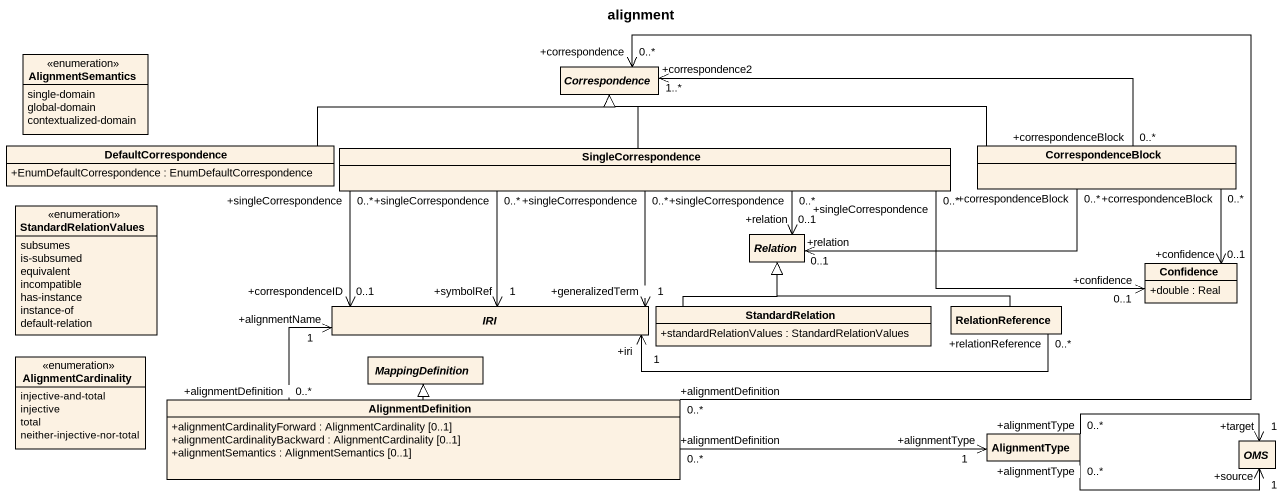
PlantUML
@startuml
title alignment
hide circle
hide empty members
skinparam classAttributeIconSize 0
enum AlignmentSemantics {
  single-domain
  global-domain
  contextualized-domain
}
abstract class Correspondence
class DefaultCorrespondence {
  +EnumDefaultCorrespondence : EnumDefaultCorrespondence
}
class SingleCorrespondence
class CorrespondenceBlock
enum StandardRelationValues {
  subsumes
  is-subsumed
  equivalent
  incompatible
  has-instance
  instance-of
  default-relation
}
abstract class Relation
class Confidence {
  +double : Real
}
abstract class IRI
class StandardRelation {
  +standardRelationValues : StandardRelationValues
}
class RelationReference
enum AlignmentCardinality {
  injective-and-total
  injective
  total
  neither-injective-nor-total
}
abstract class MappingDefinition
class AlignmentDefinition {
  +alignmentCardinalityForward : AlignmentCardinality [0..1]
  +alignmentCardinalityBackward : AlignmentCardinality [0..1]
  +alignmentSemantics : AlignmentSemantics [0..1]
}
class AlignmentType
abstract class OMS
Correspondence "+correspondence2\n1..*" <-right- "+correspondenceBlock\n0..*" CorrespondenceBlock
Correspondence "+correspondence\n0..*" <-- "+alignmentDefinition\n0..*" AlignmentDefinition
DefaultCorrespondence -right-|> Correspondence
SingleCorrespondence -up-|> Correspondence
CorrespondenceBlock -left-|> Correspondence
Relation "+relation\n0..1" <-left- "+singleCorrespondence\n0..*" SingleCorrespondence
Relation "+relation\n0..1" <-right- "+correspondenceBlock\n0..*" CorrespondenceBlock
Confidence "+confidence\n0..1" <-left- "+singleCorrespondence\n0..*" SingleCorrespondence
Confidence "+confidence\n0..1" <-up- "+correspondenceBlock\n0..*" CorrespondenceBlock
IRI "+correspondenceID\n0..1" <-up- "+singleCorrespondence\n0..*" SingleCorrespondence
IRI "+generalizedTerm\n1" <-up- "+singleCorrespondence\n0..*" SingleCorrespondence
IRI "+symbolRef\n1" <-up- "+singleCorrespondence\n0..*" SingleCorrespondence
IRI "+iri\n1" <-right- "+relationReference\n0..*" RelationReference
IRI "+alignmentName\n1" <-- "+alignmentDefinition\n0..*" AlignmentDefinition
StandardRelation -up-|> Relation
RelationReference -left-|> Relation
AlignmentDefinition -up-|> MappingDefinition
AlignmentType "+alignmentType\n1" <-left- "+alignmentDefinition\n0..*" AlignmentDefinition
OMS "+target\n1" <-left- "+alignmentType\n0..*" AlignmentType
OMS "+source\n1" <-left- "+alignmentType\n0..*" AlignmentType
@enduml
